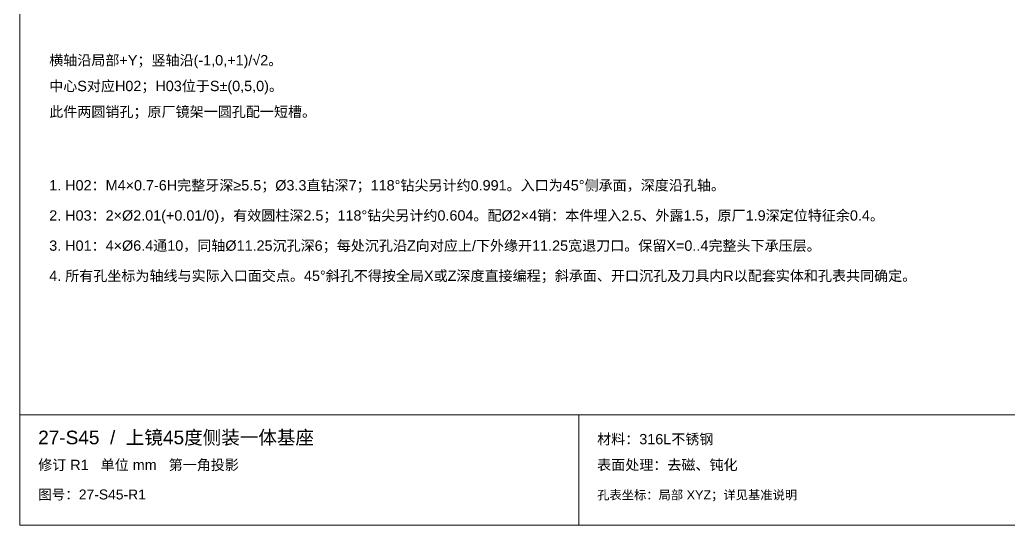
# Paper-space layout '02_PAGE' of a CAD drawing. Header units: millimetres. Extents: x 8 to 412, y 8 to 289.
# Drawn here: x 8 to 277.1, y 8 to 145.4 of the extents above; entities that cross this region are included whole.
import ezdxf

# ---------------------------------------------------------------- set-up
doc = ezdxf.new("R2010")
doc.units = ezdxf.units.MM
doc.layers.add('ANNOTATIONS', color=7, linetype='CONTINUOUS', lineweight=18)
doc.styles.add('CJK', font='Arial Unicode.ttf')

psp = doc.layouts.new('02_PAGE')

# ---------------------------------------------------------------- linework, layer by layer
at = {"layer": 'ANNOTATIONS'}
for p, q in [((8, 289), (8, 8)), ((8, 38), (412, 38)), ((160, 8), (160, 38)), ((8, 8), (412, 8))]:
    psp.add_line(p, q, dxfattribs=at)

# ---------------------------------------------------------------- texts
at = {"layer": 'ANNOTATIONS', "style": 'CJK'}
for s, height, p in [('横轴沿局部+Y；竖轴沿(-1,0,+1)/√2。', 2.8, (16, 133)), ('中心S对应H02；H03位于S±(0,5,0)。', 2.8, (16, 126)), ('此件两圆销孔；原厂镜架一圆孔配一短槽。', 2.8, (16, 119)), ('1. H02：M4×0.7-6H完整牙深≥5.5；Ø3.3直钻深7；118°钻尖另计约0.991。入口为45°侧承面，深度沿孔轴。', 2.8, (16, 99)), ('2. H03：2×Ø2.01(+0.01/0)，有效圆柱深2.5；118°钻尖另计约0.604。配Ø2×4销：本件埋入2.5、外露1.5，原厂1.9深定位特征余0.4。', 2.8, (16, 90.8)), ('3. H01：4×Ø6.4通10，同轴Ø11.25沉孔深6；每处沉孔沿Z向对应上/下外缘开11.25宽退刀口。保留X=0..4完整头下承压层。', 2.8, (16, 82.6)), ('4. 所有孔坐标为轴线与实际入口面交点。45°斜孔不得按全局X或Z深度直接编程；斜承面、开口沉孔及刀具内R以配套实体和孔表共同确定。', 2.8, (16, 74.4)), ('27-S45  /  上镜45度侧装一体基座', 3.7, (13, 30)), ('材料：316L不锈钢', 2.8, (165, 30)), ('修订 R1   单位 mm   第一角投影', 2.8, (13, 23)), ('表面处理：去磁、钝化', 2.8, (165, 23)), ('图号：27-S45-R1', 2.7, (13, 15)), ('孔表坐标：局部 XYZ；详见基准说明', 2.45, (165, 15))]:
    psp.add_text(s, height=height, dxfattribs=at).set_placement(p)

doc.saveas('drawing.dxf')
